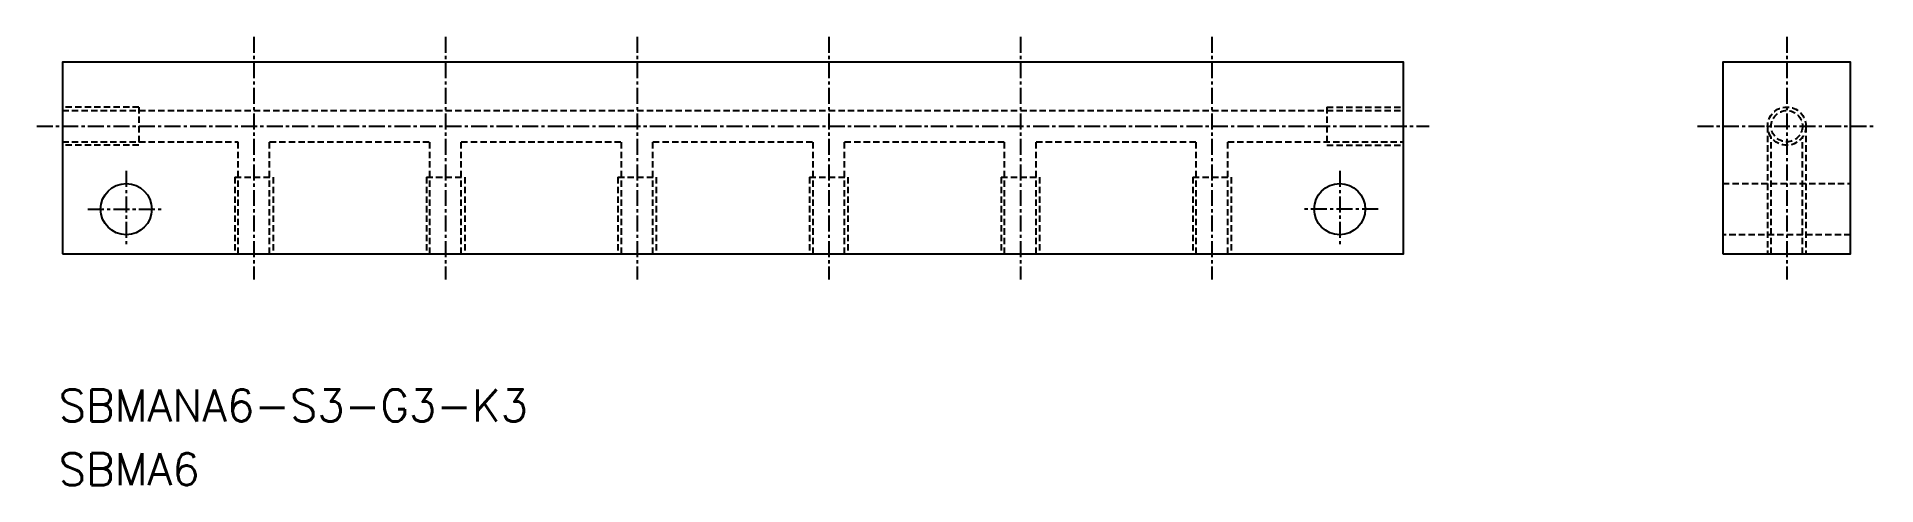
# Model space of a CAD drawing. Extents: x 60 to 204, y 79 to 114.
import ezdxf
from ezdxf.enums import TextEntityAlignment as Align

# ---------------------------------------------------------------- set-up
doc = ezdxf.new("R2010")
doc.units = 0
doc.linetypes.add('CENTER', pattern=[2, 1.25, -0.25, 0.25, -0.25])
doc.linetypes.add('DASHED', pattern=[0.75, 0.5, -0.25])
doc.layers.get('0').update_dxf_attribs({"linetype": 'CONTINUOUS'})
doc.layers.add('CENTER', color=1, linetype='CENTER')
doc.styles.get("Standard").update_dxf_attribs({"font": 'txt.shx', "bigfont": 'extfont.shx'})

msp = doc.modelspace()

# ---------------------------------------------------------------- linework, layer by layer
at = {"color": 3, "linetype": 'DASHED'}
for p, q in [((68, 109), (62, 109)), ((62, 108.73), (167, 108.73)), ((68, 109), (68, 106)), ((161, 109), (161, 106)), ((161, 109), (167, 109)), ((195.5, 107.5), (195.5, 97.5)), ((195.77, 97.5), (195.77, 106.64)), ((198.23, 97.5), (198.23, 106.64)), ((198.5, 107.5), (198.5, 97.5)), ((62, 106.27), (75.77, 106.27)), ((68, 106), (62, 106)), ((75.77, 97.5), (75.77, 106.27)), ((78.23, 97.5), (78.23, 106.27)), ((78.23, 106.27), (90.77, 106.27)), ((90.77, 97.5), (90.77, 106.27)), ((93.23, 97.5), (93.23, 106.27)), ((93.23, 106.27), (105.77, 106.27)), ((105.77, 97.5), (105.77, 106.27)), ((108.23, 97.5), (108.23, 106.27)), ((108.23, 106.27), (120.77, 106.27)), ((120.77, 97.5), (120.77, 106.27)), ((123.23, 97.5), (123.23, 106.27)), ((123.23, 106.27), (135.77, 106.27)), ((135.77, 97.5), (135.77, 106.27)), ((138.23, 97.5), (138.23, 106.27)), ((138.23, 106.27), (150.77, 106.27)), ((150.77, 97.5), (150.77, 106.27)), ((153.23, 97.5), (153.23, 106.27)), ((153.23, 106.27), (167, 106.27)), ((161, 106), (167, 106)), ((75.5, 103.5), (75.5, 97.5)), ((75.5, 103.5), (78.5, 103.5)), ((78.5, 103.5), (78.5, 97.5)), ((90.5, 103.5), (93.5, 103.5)), ((90.5, 103.5), (90.5, 97.5)), ((93.5, 103.5), (93.5, 97.5)), ((105.5, 103.5), (105.5, 97.5)), ((105.5, 103.5), (108.5, 103.5)), ((108.5, 103.5), (108.5, 97.5)), ((120.5, 103.5), (123.5, 103.5)), ((120.5, 103.5), (120.5, 97.5)), ((123.5, 103.5), (123.5, 97.5)), ((135.5, 103.5), (135.5, 97.5)), ((135.5, 103.5), (138.5, 103.5)), ((138.5, 103.5), (138.5, 97.5)), ((150.5, 103.5), (153.5, 103.5)), ((150.5, 103.5), (150.5, 97.5)), ((153.5, 103.5), (153.5, 97.5)), ((192, 103), (202, 103)), ((202, 99), (192, 99))]:
    msp.add_line(p, q, dxfattribs=at)
at = {"color": 7, "linetype": 'CONTINUOUS'}
for points in [[(62, 97.5), (167, 97.5), (167, 112.5), (62, 112.5)], [(192, 97.5), (202, 97.5), (202, 112.5), (192, 112.5)]]:
    msp.add_lwpolyline(points, close=True, dxfattribs=at)
at = {"color": 3, "linetype": 'DASHED'}
for radius in [1.5, 1.23]:
    msp.add_circle((197, 107.5), radius, dxfattribs=at)
at = {"color": 7, "linetype": 'CONTINUOUS'}
for centre in [(67, 101), (162, 101)]:
    msp.add_circle(centre, 2, dxfattribs=at)
at = {"layer": 'CENTER', "color": 1, "linetype": 'CENTER'}
for p, q in [((77, 114.5), (77, 95.5)), ((92, 114.5), (92, 95.5)), ((107, 114.5), (107, 95.5)), ((122, 114.5), (122, 95.5)), ((137, 114.5), (137, 95.5)), ((152, 114.5), (152, 95.5)), ((197, 114.5), (197, 95.5)), ((60, 107.5), (169, 107.5)), ((190, 107.5), (204, 107.5)), ((67, 104), (67, 98)), ((162, 104), (162, 98)), ((64, 101), (70, 101)), ((165, 101), (159, 101))]:
    msp.add_line(p, q, dxfattribs=at)

# ---------------------------------------------------------------- texts
at = {"color": 7, "linetype": 'CONTINUOUS'}
for s, p in [('SBMANA6-S3-G3-K3', (61.71, 85.63)), ('SBMA6', (61.71, 80.63))]:
    msp.add_text(s, height=2.5, dxfattribs=at).set_placement(p, align=Align.MIDDLE_LEFT)

doc.saveas('drawing.dxf')
